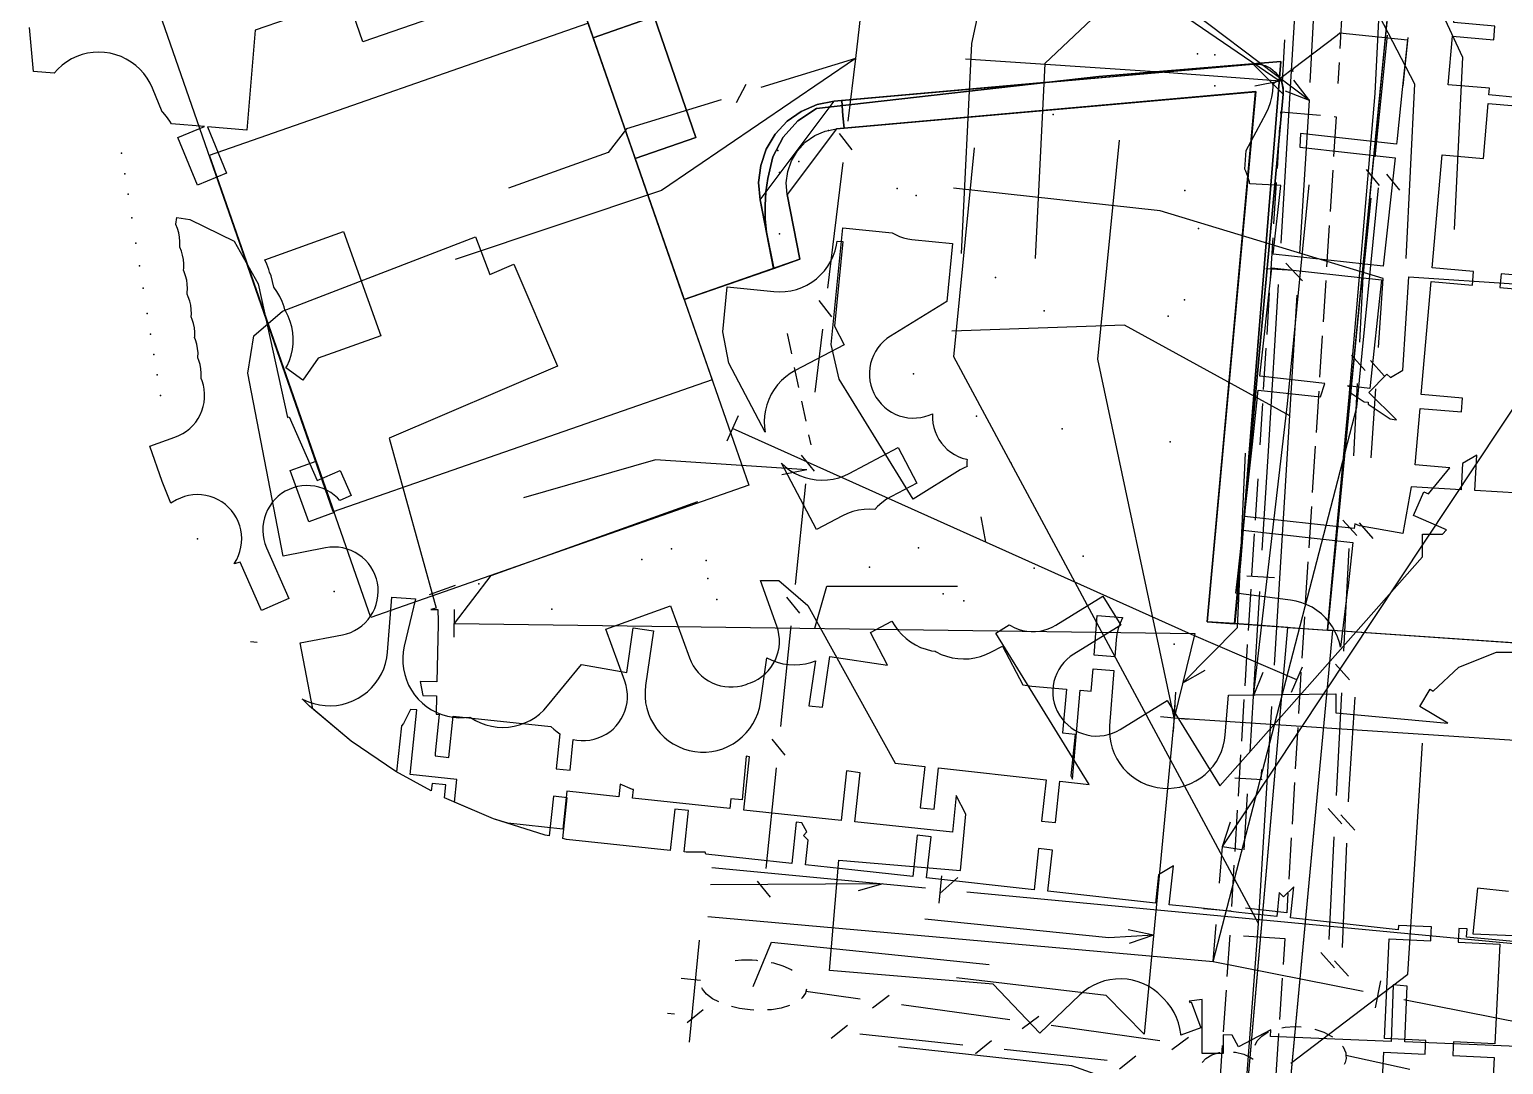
# Model space of a CAD drawing. Header units: metres. Extents: x 4550 to 4731, y 10605 to 11772.
# Drawn here: x 4611 to 4664.4, y 11374 to 11411.4 of the extents above; entities that cross this region are included whole.
import ezdxf

# ---------------------------------------------------------------- set-up
doc = ezdxf.new("R2010")
doc.units = ezdxf.units.M
for name, color, linetype in [('BOUNDARY', 7, 'Continuous'), ('BUILDING', 7, 'Continuous'), ('BUSH', 7, 'Continuous'), ('CURB', 7, 'Continuous'), ('ELECTR_CABLE', 7, 'Continuous'), ('ELECTR_CABLE_COMM', 7, 'Continuous'), ('GAS', 7, 'Continuous'), ('GRASS', 7, 'Continuous'), ('GROUND', 7, 'Continuous'), ('ROAD', 7, 'Continuous'), ('SEWER', 7, 'Continuous'), ('SIDEWALK_PATH', 7, 'Continuous'), ('TREE', 7, 'Continuous'), ('WATER_PIPELINE', 7, 'Continuous')]:
    doc.layers.add(name, color=color, linetype=linetype)

msp = doc.modelspace()

# ---------------------------------------------------------------- linework, layer by layer
at = {"layer": 'BOUNDARY'}
for points in [[(4654.777, 11369.264), (4656.575, 11389.778), (4654.644, 11389.915), (4653.646, 11389.984), (4655.407, 11409.146), (4640.248, 11407.8), (4638.462, 11405.424), (4638.919, 11403.087), (4634.735, 11401.632), (4632.962, 11406.728), (4635.159, 11407.493), (4633.648, 11411.857), (4631.444, 11411.09), (4631.033, 11412.27), (4632.023, 11412.615), (4631.695, 11413.559), (4635.037, 11414.722), (4642.378, 11414.147), (4644.462, 11413.86), (4656.009, 11414.668), (4657.659, 11429.175), (4648.58, 11428.877), (4648.675, 11437.242)], [(4668.587, 11388.95), (4658.183, 11389.665), (4656.263, 11369.233)]]:
    msp.add_lwpolyline(points, dxfattribs=at)
at = {"layer": 'BUILDING'}
for points in [[(4627.448, 11422.575), (4635.747, 11398.722), (4622.04, 11393.953), (4613.741, 11417.806)], [(4623.393, 11390.141), (4617.564, 11406.849), (4631.246, 11411.623), (4637.075, 11394.915)], [(4622.071, 11393.929), (4621.149, 11393.597), (4620.48, 11395.452), (4621.421, 11395.791)]]:
    msp.add_lwpolyline(points, close=True, dxfattribs=at)
at = {"layer": 'BUSH'}
msp.add_point((4638.185, 11404.007), dxfattribs=at)
at = {"layer": 'CURB'}
for points in [[(4660.384, 11414.022), (4660.045, 11410.562)], [(4660.045, 11410.562), (4658, 11389.683)], [(4640.16, 11408.796), (4655.318, 11410.142)], [(4656.403, 11409.055), (4655.318, 11410.142)], [(4640.438, 11408.821), (4640.473, 11408.267), (4640.515, 11407.82), (4655.402, 11409.134), (4653.646, 11389.974), (4654.643, 11389.904)], [(4654.644, 11389.915), (4656.403, 11409.055)], [(4637.481, 11405.232), (4640.16, 11408.796)], [(4637.965, 11402.755), (4637.481, 11405.232)], [(4638.459, 11400.398), (4638.614, 11399.668)], [(4638.717, 11399.179), (4638.871, 11398.449)], [(4638.975, 11397.96), (4639.129, 11397.23)], [(4639.233, 11396.741), (4639.31, 11396.376)]]:
    msp.add_lwpolyline(points, dxfattribs=at)
at = {"layer": 'ELECTR_CABLE'}
for points in [[(4622.791, 11412.613), (4619.209, 11411.366), (4618.91, 11407.757), (4617.488, 11407.875), (4618.178, 11406.197), (4617.128, 11405.765), (4616.42, 11407.487), (4617.384, 11407.884), (4616.19, 11407.983), (4616.132, 11408.08), (4616.01, 11408.246), (4615.872, 11408.399), (4615.85, 11408.419), (4615.499, 11409.271), (4615.412, 11409.457), (4615.306, 11409.634), (4615.184, 11409.8), (4615.046, 11409.953), (4614.893, 11410.092), (4614.728, 11410.215), (4614.552, 11410.322), (4614.366, 11410.41), (4614.172, 11410.48), (4613.972, 11410.531), (4613.768, 11410.561), (4613.562, 11410.572), (4613.356, 11410.562), (4613.153, 11410.533), (4612.952, 11410.483), (4612.758, 11410.414), (4612.572, 11410.327), (4612.395, 11410.221), (4612.229, 11410.099), (4612.076, 11409.961), (4611.941, 11409.813), (4611.192, 11409.875), (4611.049, 11411.465)], [(4667.379, 11394.487), (4663.333, 11394.726), (4663.409, 11396.005), (4662.89, 11395.702), (4662.834, 11394.756), (4661.033, 11394.863), (4660.735, 11393.177), (4659.166, 11393.454), (4658.993, 11393.523), (4658.974, 11393.349), (4654.998, 11393.786), (4655.285, 11396.398), (4655.501, 11398.357), (4657.752, 11398.11), (4657.909, 11398.596), (4655.555, 11398.855), (4655.986, 11402.774), (4659.962, 11402.337), (4659.531, 11398.417), (4658.732, 11398.505), (4658.849, 11398.468), (4658.793, 11398.293), (4659.334, 11397.936), (4659.477, 11397.92), (4659.469, 11397.847), (4660.268, 11397.321), (4660.416, 11397.295), (4660.503, 11397.287), (4659.495, 11398.266), (4660.146, 11398.936), (4660.278, 11398.808), (4660.728, 11399.071), (4660.948, 11402.447), (4664.939, 11402.187)], [(4665.158, 11374.617), (4660.802, 11374.792), (4660.883, 11376.805), (4660.384, 11376.856), (4660.302, 11374.812), (4655.946, 11374.987), (4655.956, 11375.235), (4654.788, 11374.614), (4654.56, 11375.042), (4654.224, 11375.056), (4654.224, 11374.379), (4653.474, 11374.379), (4653.474, 11376.333), (4653.002, 11376.274), (4653.027, 11376.225), (4653.073, 11376.242), (4653.419, 11375.304), (4652.7, 11375.038), (4652.697, 11375.082), (4652.665, 11375.285), (4652.614, 11375.485), (4652.543, 11375.678), (4652.453, 11375.864), (4652.346, 11376.04), (4652.222, 11376.204), (4652.082, 11376.356), (4652.066, 11376.37), (4652.017, 11376.426), (4651.868, 11376.568), (4651.705, 11376.695), (4651.531, 11376.805), (4651.346, 11376.897), (4651.154, 11376.971), (4650.955, 11377.025), (4650.752, 11377.06), (4650.546, 11377.075), (4650.34, 11377.069), (4650.136, 11377.044), (4649.935, 11376.998), (4649.739, 11376.933), (4649.551, 11376.849), (4649.372, 11376.747), (4649.204, 11376.628), (4649.048, 11376.493), (4647.602, 11375.111), (4645.91, 11376.882), (4639.994, 11377.377), (4640.328, 11381.363), (4644.728, 11380.995), (4644.925, 11383.031), (4644.574, 11383.698), (4644.433, 11382.374), (4640.908, 11382.749), (4641.096, 11384.52), (4640.601, 11384.592), (4640.411, 11382.802), (4636.885, 11383.177), (4637.09, 11385.105), (4636.979, 11385.121), (4636.828, 11383.54), (4636.425, 11383.579), (4636.388, 11383.23), (4632.863, 11383.605), (4632.896, 11383.915), (4632.867, 11383.918), (4632.414, 11384.112), (4632.365, 11383.657), (4630.488, 11383.857), (4630.343, 11382.487), (4628.354, 11382.698), (4627.834, 11382.86), (4626.424, 11383.459), (4626.511, 11384.28), (4624.817, 11384.46), (4625.066, 11386.795), (4624.829, 11386.813), (4624.577, 11386.303), (4624.502, 11386.225), (4624.325, 11384.556), (4624.304, 11384.568), (4622.682, 11385.672), (4621.176, 11386.93), (4620.911, 11387.199), (4620.954, 11387.174), (4621.142, 11387.09), (4621.338, 11387.025), (4621.539, 11386.979), (4621.743, 11386.953), (4621.949, 11386.947), (4622.155, 11386.961), (4622.358, 11386.996), (4622.557, 11387.05), (4622.749, 11387.123), (4622.934, 11387.215), (4623.108, 11387.325), (4623.271, 11387.451), (4623.421, 11387.592), (4623.556, 11387.748), (4623.676, 11387.916), (4623.778, 11388.095), (4623.862, 11388.283), (4623.928, 11388.478), (4623.974, 11388.679), (4624, 11388.884), (4624.155, 11390.877), (4625.014, 11390.81), (4624.608, 11389.096), (4624.571, 11388.893), (4624.553, 11388.688), (4624.556, 11388.482), (4624.579, 11388.277), (4624.622, 11388.076), (4624.684, 11387.879), (4624.765, 11387.69), (4624.865, 11387.509), (4624.982, 11387.34), (4625.114, 11387.182), (4625.262, 11387.038), (4625.423, 11386.909), (4625.596, 11386.797), (4625.779, 11386.702), (4625.97, 11386.626), (4626.168, 11386.569), (4626.371, 11386.531), (4626.576, 11386.514), (4626.782, 11386.516), (4626.974, 11386.538), (4627.003, 11386.517), (4627.18, 11386.411), (4627.366, 11386.324), (4627.56, 11386.255), (4627.76, 11386.205), (4627.964, 11386.175), (4628.17, 11386.166), (4628.376, 11386.176), (4628.58, 11386.207), (4628.78, 11386.258), (4628.973, 11386.328), (4629.16, 11386.416), (4629.336, 11386.523), (4629.501, 11386.646), (4629.654, 11386.785), (4629.792, 11386.938), (4631.018, 11388.44), (4632.658, 11388.153), (4632.893, 11389.76), (4633.626, 11389.653), (4633.337, 11387.674), (4633.318, 11387.469), (4633.318, 11387.262), (4633.339, 11387.057), (4633.379, 11386.855), (4633.44, 11386.658), (4633.519, 11386.468), (4633.617, 11386.287), (4633.731, 11386.115), (4633.863, 11385.956), (4634.009, 11385.811), (4634.168, 11385.681), (4634.34, 11385.567), (4634.522, 11385.47), (4634.712, 11385.391), (4634.91, 11385.332), (4635.112, 11385.292), (4635.317, 11385.273), (4635.523, 11385.273), (4635.728, 11385.294), (4635.93, 11385.334), (4636.127, 11385.395), (4636.317, 11385.474), (4636.499, 11385.572), (4636.67, 11385.687), (4636.829, 11385.818), (4636.974, 11385.964), (4637.105, 11386.123), (4637.219, 11386.295), (4637.316, 11386.477), (4637.394, 11386.667), (4637.453, 11386.865), (4637.493, 11387.067), (4637.728, 11388.675), (4637.906, 11388.589), (4638.099, 11388.518), (4638.299, 11388.467), (4638.503, 11388.435), (4638.708, 11388.424), (4638.914, 11388.433), (4639.118, 11388.462), (4639.319, 11388.51), (4639.479, 11388.567), (4639.242, 11386.949), (4639.74, 11386.896), (4640.006, 11388.722), (4642.091, 11388.417), (4641.47, 11389.597), (4642.249, 11390.007), (4642.35, 11389.836), (4642.471, 11389.67), (4642.609, 11389.516), (4642.761, 11389.377), (4642.925, 11389.253), (4643.101, 11389.146), (4643.287, 11389.057), (4643.481, 11388.986), (4643.68, 11388.935), (4643.815, 11388.914), (4643.847, 11388.894), (4644.033, 11388.805), (4644.227, 11388.734), (4644.426, 11388.683), (4644.63, 11388.651), (4644.836, 11388.64), (4645.042, 11388.648), (4645.246, 11388.677), (4645.446, 11388.726), (4645.64, 11388.794), (4645.827, 11388.881), (4646.249, 11389.103), (4646.987, 11387.702), (4647.312, 11387.655), (4648.558, 11387.547), (4648.422, 11385.973), (4648.879, 11385.924), (4648.718, 11384.413), (4648.78, 11384.297), (4649.057, 11387.504), (4649.46, 11387.469), (4649.522, 11388.275), (4650.275, 11388.216), (4650.12, 11386.222), (4650.114, 11386.016), (4650.128, 11385.81), (4650.162, 11385.607), (4650.217, 11385.408), (4650.29, 11385.216), (4650.382, 11385.031), (4650.492, 11384.857), (4650.618, 11384.694), (4650.759, 11384.544), (4650.915, 11384.409), (4651.083, 11384.29), (4651.262, 11384.187), (4651.45, 11384.103), (4651.645, 11384.038), (4651.846, 11383.992), (4652.051, 11383.966), (4652.257, 11383.96), (4652.462, 11383.974), (4652.665, 11384.009), (4652.864, 11384.063), (4653.057, 11384.136), (4653.241, 11384.228), (4653.416, 11384.338), (4653.579, 11384.464), (4653.728, 11384.605), (4653.864, 11384.761), (4653.983, 11384.929), (4654.085, 11385.108), (4654.17, 11385.296), (4654.235, 11385.491), (4654.281, 11385.692), (4654.307, 11385.897), (4654.418, 11387.327), (4658.3, 11387.381), (4658.31, 11386.691), (4662.359, 11386.313), (4661.348, 11386.919), (4661.722, 11387.544), (4661.832, 11387.478), (4662.751, 11388.338), (4664.118, 11388.878), (4666.85, 11388.878)], [(4619.043, 11389.268), (4619.283, 11389.25)], [(4664.547, 11380.236), (4663.433, 11380.354), (4663.262, 11378.696), (4665.318, 11378.614)]]:
    msp.add_lwpolyline(points, dxfattribs=at)
for points in [[(4656.753, 11409.867), (4656.766, 11409.987), (4658.351, 11411.184), (4658.451, 11411.268), (4660.893, 11411.017), (4660.708, 11409.225), (4660.524, 11407.448), (4660.523, 11407.435), (4660.503, 11407.251), (4657.033, 11407.632), (4657.005, 11407.132), (4660.448, 11406.754), (4660.017, 11402.834), (4656.041, 11403.271), (4656.313, 11405.748), (4655.189, 11405.81), (4655.177, 11405.882), (4655.123, 11406.081), (4655.049, 11406.273), (4655.012, 11406.348), (4655.064, 11407.013), (4655.786, 11408.367), (4655.874, 11408.553), (4655.943, 11408.747), (4655.993, 11408.947), (4656.023, 11409.151), (4656.033, 11409.357), (4656.03, 11409.43), (4656.726, 11409.956)], [(4622.405, 11404.084), (4623.762, 11400.321), (4621.498, 11399.505), (4620.943, 11398.721), (4620.327, 11399.157), (4620.372, 11399.238), (4620.455, 11399.427), (4620.518, 11399.623), (4620.562, 11399.824), (4620.586, 11400.029), (4620.59, 11400.235), (4620.574, 11400.441), (4620.538, 11400.643), (4620.482, 11400.842), (4620.407, 11401.034), (4620.313, 11401.217), (4620.29, 11401.253), (4620.263, 11401.362), (4620.194, 11401.556), (4620.106, 11401.742), (4620.001, 11401.919), (4619.886, 11402.075), (4619.885, 11402.083), (4619.846, 11402.285), (4619.788, 11402.483), (4619.73, 11402.625), (4619.709, 11402.71), (4619.64, 11402.904), (4619.567, 11403.06)], [(4636.347, 11399.33), (4636.127, 11400.459), (4636.289, 11402.085), (4637.977, 11401.917), (4638.183, 11401.907), (4638.389, 11401.916), (4638.593, 11401.946), (4638.793, 11401.996), (4638.987, 11402.066), (4639.173, 11402.154), (4639.35, 11402.259), (4639.516, 11402.382), (4639.669, 11402.52), (4639.807, 11402.673), (4639.93, 11402.838), (4640.036, 11403.015), (4640.125, 11403.201), (4640.194, 11403.395), (4640.244, 11403.595), (4640.267, 11403.743), (4640.471, 11403.722), (4640.167, 11400.662), (4640.518, 11399.994), (4638.748, 11399.063), (4638.571, 11398.958), (4638.405, 11398.836), (4638.251, 11398.699), (4638.112, 11398.547), (4637.988, 11398.382), (4637.881, 11398.206), (4637.792, 11398.021), (4637.721, 11397.827), (4637.669, 11397.627), (4637.638, 11397.424), (4637.626, 11397.218), (4637.635, 11397.012), (4637.66, 11396.835)], [(4638.252, 11395.711), (4638.384, 11395.59), (4638.548, 11395.466), (4638.725, 11395.359), (4638.91, 11395.269), (4639.104, 11395.199), (4639.303, 11395.147), (4639.507, 11395.116), (4639.713, 11395.104), (4639.919, 11395.113), (4640.123, 11395.142), (4640.323, 11395.191), (4640.518, 11395.259), (4640.704, 11395.346), (4642.474, 11396.277), (4643.148, 11394.998), (4642.226, 11394.513), (4642.049, 11394.408), (4641.882, 11394.286), (4641.729, 11394.149), (4641.63, 11394.041), (4641.448, 11394.051), (4641.242, 11394.043), (4641.038, 11394.014), (4640.837, 11393.965), (4640.643, 11393.897), (4640.456, 11393.81), (4639.514, 11393.314)], [(4658.919, 11392.852), (4658.735, 11391.173), (4658.731, 11391.144), (4658.472, 11389.063), (4658.433, 11389.237), (4658.369, 11389.432), (4658.286, 11389.621), (4658.184, 11389.8), (4658.066, 11389.969), (4657.931, 11390.125), (4657.782, 11390.267), (4657.62, 11390.394), (4657.446, 11390.505), (4657.262, 11390.598), (4657.07, 11390.672), (4656.871, 11390.727), (4656.668, 11390.763), (4654.684, 11391.01), (4654.76, 11391.625), (4654.943, 11393.289)], [(4649.561, 11388.773), (4649.673, 11390.209), (4650.591, 11390.138), (4650.583, 11390.123), (4650.499, 11389.935), (4650.433, 11389.74), (4650.388, 11389.539), (4650.362, 11389.334), (4650.313, 11388.714)]]:
    msp.add_lwpolyline(points, close=True, dxfattribs=at)
at = {"layer": 'ELECTR_CABLE_COMM'}
for points in [[(4641.151, 11412.233), (4640.931, 11410.347)], [(4660.16, 11411.182), (4659.978, 11409.383)], [(4660.745, 11409.355), (4660.927, 11411.107)], [(4640.931, 11410.347), (4633.91, 11405.566), (4626.443, 11403.075)], [(4640.931, 11410.347), (4637.507, 11409.293)], [(4640.931, 11410.347), (4640.655, 11408.075)], [(4636.966, 11409.404), (4636.615, 11408.741)], [(4659.978, 11409.383), (4659.716, 11406.785)], [(4636.073, 11408.852), (4632.649, 11407.798)], [(4632.649, 11407.798), (4631.979, 11406.949), (4628.381, 11405.652)], [(4640.333, 11407.626), (4640.795, 11407.036)], [(4652.461, 11386.51), (4649.693, 11399.475), (4650.48, 11407.393)], [(4640.474, 11406.586), (4639.922, 11402.043)], [(4659.404, 11406.329), (4659.878, 11405.748)], [(4660.618, 11405.581), (4660.146, 11406.163)], [(4660.02, 11402.39), (4651.949, 11404.831), (4644.477, 11405.656)], [(4659.566, 11405.292), (4659.279, 11402.449), (4659.158, 11400.087)], [(4659.853, 11399.896), (4660.02, 11402.39)], [(4639.6, 11401.594), (4640.062, 11401.004)], [(4639.741, 11400.554), (4639.464, 11398.283)], [(4658.868, 11399.616), (4659.37, 11399.06)], [(4660.05, 11398.866), (4659.556, 11399.43)], [(4659.081, 11398.589), (4658.946, 11395.981)], [(4659.586, 11395.905), (4659.753, 11398.399)], [(4636.681, 11397.422), (4636.272, 11396.509)], [(4656.891, 11387.879), (4653.079, 11389.525), (4636.477, 11396.965)], [(4638.963, 11396.006), (4639.436, 11395.425)], [(4652.768, 11387.769), (4654.753, 11389.775), (4655.039, 11396.073)], [(4639.175, 11395.48), (4633.7, 11395.836), (4628.922, 11394.458)], [(4639.175, 11395.48), (4638.261, 11395.289)], [(4639.123, 11394.97), (4638.747, 11391.327)], [(4626.42, 11389.92), (4627.747, 11391.653), (4635.223, 11394.334)], [(4645.649, 11392.855), (4645.472, 11393.772)], [(4658.561, 11393.655), (4659.064, 11393.098)], [(4659.657, 11392.989), (4659.163, 11393.553)], [(4658.774, 11392.627), (4658.583, 11388.916)], [(4625.514, 11390.963), (4626.455, 11391.301)], [(4639.459, 11389.747), (4639.898, 11391.271), (4644.614, 11391.271)], [(4638.434, 11390.872), (4638.907, 11390.291)], [(4626.413, 11389.42), (4626.427, 11390.42)], [(4626.42, 11389.92), (4653.206, 11389.564), (4652.461, 11386.51)], [(4638.593, 11389.835), (4638.218, 11386.193)], [(4652.768, 11387.769), (4653.579, 11388.233)], [(4657.089, 11388.338), (4656.693, 11387.42)], [(4658.294, 11388.445), (4658.796, 11387.889)], [(4652.428, 11386.011), (4652.494, 11387.009)], [(4652.461, 11386.51), (4652.518, 11387.442)], [(4658.506, 11387.418), (4658.315, 11383.706)], [(4658.766, 11383.479), (4658.785, 11383.929), (4659.007, 11387.253)], [(4652.461, 11386.51), (4651.37, 11375.08)], [(4651.963, 11386.558), (4652.959, 11386.462)], [(4652.461, 11386.51), (4669.199, 11385.419)], [(4637.904, 11385.738), (4638.377, 11385.156)], [(4656.678, 11374.021), (4660.915, 11377.241), (4661.44, 11385.593)], [(4638.064, 11384.701), (4637.688, 11381.059)], [(4658.026, 11383.236), (4658.528, 11382.679)], [(4658.988, 11382.454), (4658.481, 11383.006)], [(4658.238, 11382.208), (4658.047, 11378.497)], [(4658.543, 11378.203), (4658.703, 11381.981)], [(4637.375, 11380.604), (4637.848, 11380.022)], [(4651.711, 11378.651), (4650.095, 11378.561), (4643.435, 11379.236)], [(4637.222, 11376.798), (4637.894, 11378.404), (4645.76, 11377.588)], [(4651.711, 11378.651), (4650.798, 11378.851)], [(4651.711, 11378.651), (4650.826, 11378.352)], [(4657.758, 11378.026), (4658.26, 11377.47)], [(4636.574, 11377.736), (4636.804, 11377.76), (4637.192, 11377.76), (4637.346, 11377.746), (4637.383, 11377.742)], [(4637.877, 11377.666), (4637.959, 11377.65), (4638.305, 11377.544), (4638.607, 11377.409), (4638.637, 11377.39)], [(4658.764, 11377.177), (4658.257, 11377.729)], [(4635.326, 11377.018), (4634.618, 11377.09)], [(4651.37, 11375.08), (4649.994, 11376.472), (4644.581, 11377.111)], [(4635.98, 11376.24), (4635.76, 11376.355), (4635.542, 11376.521), (4635.393, 11376.7), (4635.373, 11376.753)], [(4639.162, 11376.707), (4639.139, 11376.617), (4639.123, 11376.555), (4639.004, 11376.386), (4638.971, 11376.36)], [(4641.104, 11376.344), (4639.139, 11376.617)], [(4642.145, 11376.467), (4641.547, 11376.015)], [(4634.129, 11375.835), (4634.387, 11375.807)], [(4634.841, 11375.492), (4635.424, 11375.963)], [(4637.25, 11375.946), (4637.121, 11375.951), (4636.735, 11376.003), (4636.45, 11376.071)], [(4638.542, 11376.107), (4638.245, 11376.018), (4637.892, 11375.958), (4637.749, 11375.949)], [(4646.518, 11375.591), (4642.589, 11376.137)], [(4640.055, 11374.934), (4640.638, 11375.405)], [(4647.56, 11375.714), (4646.962, 11375.262)], [(4651.933, 11374.838), (4648.004, 11375.384)], [(4656.35, 11375.305), (4656.472, 11375.33), (4656.826, 11375.352), (4657.049, 11375.336)], [(4657.541, 11375.256), (4657.545, 11375.256), (4657.875, 11375.143), (4658.164, 11374.994), (4658.183, 11374.979)], [(4641.092, 11375.09), (4644.814, 11374.692)], [(4645.268, 11374.377), (4645.852, 11374.848)], [(4652.975, 11374.96), (4652.377, 11374.509)], [(4655.393, 11374.674), (4655.464, 11374.83), (4655.628, 11375.007), (4655.858, 11375.154), (4655.874, 11375.16)], [(4655.444, 11371.545), (4648.753, 11373.936), (4642.487, 11374.619)], [(4646.306, 11374.533), (4650.028, 11374.135)], [(4650.482, 11373.819), (4651.065, 11374.29)], [(4653.473, 11374.045), (4653.607, 11374.197), (4653.82, 11374.329), (4654.083, 11374.414), (4654.109, 11374.417)], [(4654.607, 11374.429), (4654.681, 11374.424), (4654.976, 11374.348), (4655.243, 11374.224), (4655.309, 11374.175)], [(4658.547, 11374.64), (4658.568, 11374.615), (4658.663, 11374.404), (4658.67, 11374.318)], [(4658.67, 11374.318), (4658.68, 11374.191), (4658.645, 11374.05), (4658.619, 11374.007), (4658.604, 11373.983)], [(4658.67, 11374.318), (4660.977, 11373.805)]]:
    msp.add_lwpolyline(points, dxfattribs=at)
at = {"layer": 'GAS'}
for points in [[(4664.842, 11408.938), (4663.846, 11409.025), (4663.867, 11409.265), (4662.372, 11409.395), (4662.525, 11411.148), (4664.02, 11411.018), (4664.063, 11411.516), (4662.569, 11411.646), (4662.875, 11415.152), (4664.369, 11415.022), (4664.403, 11415.403)], [(4659.862, 11370.823), (4660.038, 11374.423), (4661.536, 11374.35), (4661.552, 11374.674), (4661.561, 11374.849), (4660.063, 11374.923), (4660.239, 11378.523), (4661.737, 11378.449), (4661.754, 11378.791), (4661.761, 11378.949), (4660.572, 11379.007), (4660.555, 11378.851), (4656.664, 11379.275), (4656.787, 11380.401), (4656.414, 11380.037), (4656.261, 11380.193), (4656.167, 11379.33), (4654.799, 11379.479), (4654.327, 11379.53), (4653.017, 11379.674), (4652.274, 11379.756), (4652.429, 11381.165), (4651.89, 11380.832), (4651.777, 11379.811), (4647.886, 11380.239), (4648.051, 11381.73), (4647.554, 11381.785), (4647.389, 11380.294), (4643.499, 11380.722), (4643.663, 11382.213), (4643.166, 11382.268), (4643.002, 11380.777), (4640.909, 11381.007), (4639.118, 11381.197), (4639.212, 11382.086), (4639.044, 11382.257), (4639.175, 11382.386), (4638.989, 11382.719), (4638.779, 11382.742), (4638.621, 11381.25), (4635.52, 11381.579), (4635.486, 11381.649), (4634.806, 11381.655), (4634.728, 11381.663), (4634.887, 11383.155), (4634.389, 11383.208), (4634.231, 11381.716), (4630.476, 11382.115), (4630.34, 11382.143), (4630.497, 11383.621), (4630, 11383.674), (4629.848, 11382.245), (4629.707, 11382.274), (4627.834, 11382.86), (4626.057, 11383.615), (4626.107, 11384.087), (4625.61, 11384.14), (4625.581, 11383.87), (4624.304, 11384.568), (4622.682, 11385.672), (4621.297, 11386.829), (4620.836, 11389.215), (4622.368, 11389.511), (4622.52, 11389.548), (4622.668, 11389.6), (4622.811, 11389.666), (4622.946, 11389.746), (4623.072, 11389.839), (4623.189, 11389.944), (4623.295, 11390.06), (4623.39, 11390.185), (4623.471, 11390.319), (4623.539, 11390.461), (4623.593, 11390.609), (4623.632, 11390.761), (4623.656, 11390.916), (4623.664, 11391.073), (4623.657, 11391.229), (4623.635, 11391.385), (4623.598, 11391.537), (4623.546, 11391.686), (4623.479, 11391.828), (4623.399, 11391.963), (4623.307, 11392.09), (4623.202, 11392.207), (4623.086, 11392.313), (4622.961, 11392.407), (4622.826, 11392.488), (4622.685, 11392.556), (4622.537, 11392.61), (4622.385, 11392.649), (4622.23, 11392.673), (4622.073, 11392.682), (4621.916, 11392.675), (4621.761, 11392.653), (4620.23, 11392.357), (4618.953, 11398.968), (4619.168, 11400.318), (4620.201, 11401.215), (4627.18, 11403.891), (4627.702, 11402.531), (4628.576, 11402.904), (4630.148, 11399.226), (4624.058, 11396.624), (4625.76, 11390.474), (4625.567, 11390.421), (4625.817, 11390.429), (4625.831, 11390.006), (4625.832, 11389.896), (4625.784, 11387.809), (4625.179, 11387.822), (4625.276, 11387.32), (4625.773, 11387.309), (4625.758, 11386.638), (4625.874, 11386.626), (4625.726, 11385.231), (4625.724, 11385.133), (4626.213, 11385.081), (4626.371, 11386.573), (4629.91, 11386.197), (4630.012, 11386.097), (4630.133, 11385.998), (4630.239, 11385.927), (4630.105, 11384.668), (4630.603, 11384.615), (4630.721, 11385.729), (4630.853, 11385.703), (4631.009, 11385.688), (4631.166, 11385.689), (4631.322, 11385.705), (4631.476, 11385.736), (4631.626, 11385.782), (4631.771, 11385.843), (4631.909, 11385.917), (4632.04, 11386.005), (4632.161, 11386.105), (4632.271, 11386.217), (4632.37, 11386.339), (4632.457, 11386.469), (4632.53, 11386.608), (4632.59, 11386.754), (4632.635, 11386.904), (4632.665, 11387.058), (4632.68, 11387.214), (4632.679, 11387.371), (4632.663, 11387.528), (4632.632, 11387.682), (4632.586, 11387.832), (4631.904, 11389.712), (4634.24, 11390.558), (4634.921, 11388.678), (4634.982, 11388.533), (4635.056, 11388.395), (4635.144, 11388.265), (4635.244, 11388.144), (4635.356, 11388.033), (4635.478, 11387.934), (4635.608, 11387.847), (4635.747, 11387.774), (4635.892, 11387.714), (4636.043, 11387.669), (4636.197, 11387.639), (4636.353, 11387.625), (4636.51, 11387.625), (4636.667, 11387.641), (4636.82, 11387.672), (4636.971, 11387.719), (4637.047, 11387.751), (4637.126, 11387.775), (4637.271, 11387.836), (4637.409, 11387.91), (4637.539, 11387.998), (4637.66, 11388.098), (4637.77, 11388.209), (4637.87, 11388.331), (4637.956, 11388.462), (4638.03, 11388.601), (4638.089, 11388.746), (4638.134, 11388.897), (4638.164, 11389.051), (4638.179, 11389.207), (4638.178, 11389.364), (4638.162, 11389.52), (4638.131, 11389.674), (4638.085, 11389.824), (4637.488, 11391.473), (4638.157, 11391.47), (4639.204, 11390.568), (4642.37, 11384.87), (4643.439, 11384.753), (4643.275, 11383.262), (4643.772, 11383.207), (4643.936, 11384.698), (4647.827, 11384.27), (4647.663, 11382.779), (4648.16, 11382.724), (4648.324, 11384.215), (4649.383, 11384.099), (4646.006, 11389.573), (4646.489, 11389.871), (4646.532, 11389.843), (4646.672, 11389.77), (4646.818, 11389.712), (4646.968, 11389.668), (4647.123, 11389.64), (4647.279, 11389.626), (4647.436, 11389.628), (4647.592, 11389.646), (4647.746, 11389.678), (4647.896, 11389.726), (4648.04, 11389.788), (4648.177, 11389.864), (4649.88, 11390.913), (4650.528, 11389.863), (4648.826, 11388.813), (4648.696, 11388.724), (4648.576, 11388.623), (4648.466, 11388.51), (4648.368, 11388.388), (4648.283, 11388.256), (4648.211, 11388.117), (4648.152, 11387.971), (4648.109, 11387.82), (4648.08, 11387.666), (4648.067, 11387.509), (4648.069, 11387.352), (4648.086, 11387.196), (4648.118, 11387.042), (4648.166, 11386.893), (4648.228, 11386.748), (4648.304, 11386.611), (4648.393, 11386.482), (4648.494, 11386.361), (4648.606, 11386.252), (4648.729, 11386.154), (4648.86, 11386.068), (4649, 11385.996), (4649.146, 11385.938), (4649.296, 11385.894), (4649.451, 11385.865), (4649.607, 11385.852), (4649.764, 11385.854), (4649.92, 11385.871), (4650.074, 11385.904), (4650.224, 11385.951), (4650.368, 11386.013), (4650.505, 11386.089), (4652.208, 11387.139), (4654.113, 11384.05), (4661.44, 11392.329), (4661.444, 11393.153), (4662.167, 11393.15), (4662.305, 11393.306), (4661.118, 11393.824), (4661.492, 11394.68), (4661.661, 11394.607), (4662.426, 11395.547), (4661.173, 11395.657), (4661.351, 11397.697), (4662.846, 11397.567), (4662.875, 11397.908), (4662.889, 11398.065), (4661.395, 11398.196), (4661.751, 11402.277), (4663.245, 11402.147), (4663.289, 11402.645), (4661.794, 11402.775), (4662.151, 11406.856), (4663.645, 11406.726), (4663.819, 11408.718), (4664.815, 11408.631)], [(4665.779, 11402.427), (4664.285, 11402.558), (4664.274, 11402.436), (4664.242, 11402.06), (4665.736, 11401.929)], [(4664.867, 11378.408), (4663.027, 11378.581), (4663.055, 11378.886), (4662.76, 11378.9), (4662.757, 11378.838), (4662.736, 11378.401), (4664.234, 11378.327), (4664.058, 11374.727), (4662.56, 11374.8), (4662.551, 11374.62), (4662.535, 11374.301), (4664.033, 11374.228), (4663.857, 11370.627)]]:
    msp.add_lwpolyline(points, dxfattribs=at)
msp.add_lwpolyline([(4640.342, 11398.757), (4640.054, 11400.005), (4640.474, 11404.225), (4642.262, 11404.047), (4642.375, 11403.979), (4642.517, 11403.912), (4642.664, 11403.859), (4642.817, 11403.821), (4642.972, 11403.797), (4644.437, 11403.652), (4644.23, 11401.562), (4642.193, 11400.306), (4642.064, 11400.217), (4641.944, 11400.116), (4641.834, 11400.004), (4641.736, 11399.881), (4641.65, 11399.75), (4641.578, 11399.61), (4641.52, 11399.464), (4641.476, 11399.314), (4641.448, 11399.159), (4641.434, 11399.003), (4641.436, 11398.846), (4641.454, 11398.69), (4641.486, 11398.536), (4641.534, 11398.386), (4641.596, 11398.242), (4641.671, 11398.105), (4641.76, 11397.975), (4641.861, 11397.855), (4641.974, 11397.745), (4642.096, 11397.647), (4642.228, 11397.562), (4642.368, 11397.49), (4642.513, 11397.431), (4642.664, 11397.388), (4642.819, 11397.359), (4642.975, 11397.346), (4643.132, 11397.348), (4643.288, 11397.365), (4643.442, 11397.398), (4643.591, 11397.445), (4643.713, 11397.497), (4643.711, 11397.472), (4643.713, 11397.315), (4643.731, 11397.159), (4643.763, 11397.005), (4643.811, 11396.855), (4643.873, 11396.711), (4643.948, 11396.574), (4644.037, 11396.444), (4644.138, 11396.324), (4644.251, 11396.214), (4644.373, 11396.116), (4644.505, 11396.031), (4644.645, 11395.959), (4644.79, 11395.9), (4644.941, 11395.857), (4644.967, 11395.852), (4644.96, 11395.778), (4644.962, 11395.621), (4644.966, 11395.591), (4644.857, 11395.545), (4644.72, 11395.469), (4643.017, 11394.419)], close=True, dxfattribs=at)
at = {"layer": 'GRASS'}
for points in [[(4655.407, 11409.146), (4653.646, 11389.984), (4654.648, 11389.915), (4654.873, 11392.25), (4655.163, 11395.93), (4656.311, 11410.232), (4649.729, 11409.69), (4639.515, 11408.539), (4638.843, 11408.089), (4638.312, 11407.495), (4637.944, 11406.788), (4637.761, 11406), (4637.689, 11405.518), (4637.656, 11405.032), (4637.663, 11404.546), (4637.71, 11404.06), (4637.971, 11402.757), (4638.919, 11403.087), (4638.462, 11405.424), (4638.425, 11405.843), (4638.476, 11406.256), (4638.61, 11406.649), (4638.826, 11407.01), (4639.113, 11407.317), (4639.453, 11407.556), (4639.836, 11407.719), (4640.248, 11407.8)], [(4655.318, 11410.142), (4655.538, 11410.138), (4655.749, 11410.086), (4655.944, 11409.99), (4656.115, 11409.852), (4656.252, 11409.681), (4656.348, 11409.485), (4656.399, 11409.274), (4656.403, 11409.055), (4654.644, 11389.915), (4653.646, 11389.974), (4655.402, 11409.134), (4640.515, 11407.82), (4640.438, 11408.821)], [(4639.515, 11408.539), (4647.887, 11409.482), (4640.16, 11408.796), (4639.541, 11408.675), (4638.967, 11408.43), (4638.457, 11408.072), (4638.027, 11407.611), (4637.703, 11407.07), (4637.501, 11406.479), (4637.425, 11405.86), (4637.481, 11405.232), (4637.71, 11404.06), (4637.663, 11404.546), (4637.656, 11405.032), (4637.689, 11405.518), (4637.761, 11406), (4637.944, 11406.788), (4638.312, 11407.495), (4638.843, 11408.089)], [(4656.403, 11409.055), (4656.405, 11409.213), (4656.382, 11409.368), (4656.335, 11409.519), (4656.265, 11409.66), (4655.163, 11395.93), (4654.958, 11393.335)], [(4640.438, 11408.821), (4640.16, 11408.796), (4639.541, 11408.675), (4638.967, 11408.43), (4638.457, 11408.072), (4638.027, 11407.611), (4637.703, 11407.07), (4637.501, 11406.479), (4637.425, 11405.86), (4637.481, 11405.232), (4637.965, 11402.755), (4638.919, 11403.087), (4638.462, 11405.424), (4638.425, 11405.843), (4638.476, 11406.256), (4638.61, 11406.649), (4638.826, 11407.01), (4639.113, 11407.317), (4639.453, 11407.556), (4639.836, 11407.719), (4640.248, 11407.8), (4640.515, 11407.824), (4640.473, 11408.267)]]:
    msp.add_lwpolyline(points, close=True, dxfattribs=at)
at = {"layer": 'GROUND'}
for points in [[(4653.646, 11389.984), (4655.407, 11409.146), (4640.248, 11407.8), (4638.462, 11405.424), (4638.919, 11403.087), (4637.971, 11402.757), (4637.71, 11404.06), (4637.663, 11404.546), (4637.656, 11405.032), (4637.689, 11405.518), (4637.761, 11406), (4637.944, 11406.788), (4638.312, 11407.495), (4638.843, 11408.089), (4639.515, 11408.539), (4647.887, 11409.482), (4655.318, 11410.142), (4655.538, 11410.138), (4655.749, 11410.086), (4655.944, 11409.99), (4656.115, 11409.852), (4656.252, 11409.681), (4656.264, 11409.656), (4655.163, 11395.93), (4654.958, 11393.335), (4654.644, 11389.915)], [(4656.575, 11389.778), (4658.003, 11389.677), (4658.003, 11389.677), (4658.183, 11389.665), (4656.263, 11369.238), (4654.778, 11369.28)]]:
    msp.add_lwpolyline(points, close=True, dxfattribs=at)
at = {"layer": 'ROAD'}
msp.add_lwpolyline([(4664.793, 11389.211), (4658.004, 11389.677), (4658.003, 11389.678), (4658.177, 11391.543), (4658.8, 11398.229), (4659.731, 11409.08), (4659.994, 11414.42)], dxfattribs=at)
at = {"layer": 'SEWER'}
for points in [[(4657.382, 11409.479), (4658.324, 11427.132)], [(4657.347, 11408.819), (4651.894, 11412.963), (4652.642, 11420.538)], [(4657.993, 11420.934), (4662.893, 11410.391), (4662.586, 11404.156)], [(4646.312, 11416.362), (4645.13, 11410.883), (4644.756, 11403.288)], [(4650.96, 11413.177), (4647.782, 11410.159), (4647.435, 11403.114)], [(4651.923, 11412.517), (4656.296, 11409.519)], [(4658.53, 11412.201), (4658.45, 11410.703)], [(4656.382, 11409.516), (4656.46, 11411.014)], [(4656.296, 11409.519), (4651.952, 11409.843), (4644.914, 11410.315)], [(4658.423, 11410.204), (4658.383, 11409.442)], [(4656.296, 11409.519), (4655.38, 11409.337)], [(4657.347, 11408.819), (4656.782, 11409.563)], [(4657.347, 11408.819), (4656.479, 11409.165)], [(4657.005, 11403.289), (4657.347, 11408.819)], [(4656.315, 11408.357), (4656.319, 11408.418), (4657.752, 11408.289)], [(4656.19, 11406.361), (4656.284, 11407.858)], [(4658.25, 11408.244), (4658.314, 11408.239), (4658.224, 11406.806)], [(4655.506, 11379.078), (4644.484, 11399.558), (4645.235, 11407.118)], [(4658.192, 11406.307), (4658.097, 11404.81)], [(4656.066, 11404.365), (4656.159, 11405.862)], [(4658.066, 11404.311), (4657.971, 11402.814)], [(4655.941, 11402.369), (4656.035, 11403.866)], [(4657.098, 11402.31), (4656.499, 11402.949)], [(4655.816, 11400.372), (4655.91, 11401.87)], [(4657.939, 11402.315), (4657.845, 11400.818)], [(4656.57, 11396.262), (4656.912, 11401.792)], [(4656.642, 11397.432), (4650.658, 11400.704), (4644.419, 11400.482)], [(4657.813, 11400.319), (4657.718, 11398.822)], [(4655.692, 11398.376), (4655.785, 11399.873)], [(4657.687, 11398.323), (4657.592, 11396.826)], [(4655.567, 11396.38), (4655.661, 11397.877)], [(4656.084, 11388.418), (4656.57, 11396.262)], [(4657.549, 11396.146), (4657.454, 11394.649)], [(4657.56, 11396.327), (4657.549, 11396.146)], [(4655.397, 11393.655), (4655.49, 11395.152)], [(4657.423, 11394.15), (4657.328, 11392.653)], [(4655.272, 11391.658), (4655.366, 11393.156)], [(4657.296, 11392.154), (4657.202, 11390.657)], [(4655.147, 11389.662), (4655.241, 11391.159)], [(4657.17, 11390.158), (4657.075, 11388.661)], [(4655.024, 11387.666), (4655.048, 11388.065), (4655.116, 11389.163)], [(4657.044, 11388.162), (4657.027, 11387.898), (4656.955, 11386.665)], [(4654.903, 11385.67), (4654.993, 11387.167)], [(4655.506, 11379.078), (4655.992, 11386.921)], [(4656.926, 11386.166), (4656.838, 11384.668)], [(4654.782, 11383.674), (4654.873, 11385.171)], [(4656.809, 11384.169), (4656.721, 11382.672)], [(4654.661, 11381.677), (4654.752, 11383.174)], [(4656.692, 11382.172), (4656.604, 11380.675)], [(4635.737, 11381.099), (4643.465, 11380.366)], [(4654.545, 11379.685), (4654.541, 11379.685), (4654.631, 11381.178)], [(4644.037, 11380.798), (4643.943, 11379.812)], [(4643.976, 11380.163), (4644.635, 11380.741)], [(4641.924, 11380.512), (4635.683, 11380.475)], [(4641.924, 11380.512), (4641.026, 11380.257)], [(4644.958, 11380.224), (4664.998, 11378.323)], [(4656.575, 11380.176), (4656.533, 11379.464)], [(4656.533, 11379.464), (4655.042, 11379.629)], [(4654.304, 11363.152), (4655.506, 11379.078)], [(4635.276, 11378.473), (4634.909, 11374.78)], [(4654.472, 11378.652), (4654.47, 11378.652), (4654.368, 11377.158)], [(4656.468, 11378.523), (4654.971, 11378.62)], [(4656.407, 11377.596), (4656.468, 11378.523)], [(4656.274, 11375.601), (4656.373, 11377.097)], [(4654.334, 11376.66), (4654.232, 11375.163)], [(4656.142, 11373.605), (4656.241, 11375.102)], [(4654.198, 11374.664), (4654.097, 11373.168)]]:
    msp.add_lwpolyline(points, dxfattribs=at)
msp.add_lwpolyline([(4615.846, 11395.058), (4615.402, 11396.335), (4616.311, 11396.651), (4616.457, 11396.71), (4616.596, 11396.783), (4616.727, 11396.869), (4616.849, 11396.968), (4616.961, 11397.078), (4617.062, 11397.198), (4617.15, 11397.328), (4617.226, 11397.466), (4617.287, 11397.61), (4617.334, 11397.76), (4617.366, 11397.914), (4617.383, 11398.07), (4617.384, 11398.227), (4617.37, 11398.384), (4617.341, 11398.538), (4617.296, 11398.688), (4617.26, 11398.778), (4617.264, 11398.81), (4617.265, 11398.967), (4617.251, 11399.124), (4617.222, 11399.278), (4617.177, 11399.428), (4617.141, 11399.518), (4617.145, 11399.551), (4617.146, 11399.708), (4617.132, 11399.865), (4617.103, 11400.019), (4617.058, 11400.169), (4617.023, 11400.257), (4617.027, 11400.291), (4617.028, 11400.448), (4617.014, 11400.605), (4616.985, 11400.759), (4616.94, 11400.909), (4616.904, 11401), (4616.91, 11401.11), (4616.904, 11401.267), (4616.882, 11401.423), (4616.845, 11401.575), (4616.794, 11401.724), (4616.748, 11401.823), (4616.755, 11401.867), (4616.764, 11402.023), (4616.758, 11402.18), (4616.736, 11402.336), (4616.699, 11402.488), (4616.648, 11402.637), (4616.623, 11402.69), (4616.631, 11402.763), (4616.632, 11402.92), (4616.617, 11403.076), (4616.588, 11403.23), (4616.543, 11403.381), (4616.486, 11403.522), (4616.492, 11403.576), (4616.493, 11403.733), (4616.478, 11403.889), (4616.449, 11404.043), (4616.404, 11404.194), (4616.345, 11404.339), (4616.34, 11404.349), (4616.378, 11404.591), (4616.854, 11404.517), (4618.449, 11403.738), (4619.324, 11402.193), (4620.38, 11397.362), (4620.447, 11397.392), (4621.46, 11395.089), (4622.292, 11395.455), (4622.69, 11394.548), (4622.281, 11394.368), (4622.195, 11394.459), (4622.076, 11394.562), (4621.948, 11394.653), (4621.812, 11394.731), (4621.668, 11394.795), (4621.519, 11394.844), (4621.366, 11394.879), (4621.21, 11394.899), (4621.053, 11394.903), (4620.897, 11394.892), (4620.742, 11394.866), (4620.591, 11394.825), (4620.444, 11394.769), (4620.303, 11394.698), (4620.171, 11394.615), (4620.046, 11394.519), (4619.932, 11394.411), (4619.829, 11394.292), (4619.739, 11394.164), (4619.661, 11394.028), (4619.597, 11393.884), (4619.547, 11393.735), (4619.512, 11393.582), (4619.492, 11393.427), (4619.488, 11393.27), (4619.499, 11393.113), (4619.525, 11392.958), (4619.567, 11392.807), (4619.623, 11392.66), (4620.428, 11390.829), (4619.439, 11390.395), (4618.673, 11392.137), (4618.449, 11392.077), (4618.465, 11392.099), (4618.545, 11392.234), (4618.611, 11392.377), (4618.663, 11392.525), (4618.7, 11392.678), (4618.722, 11392.833), (4618.729, 11392.99), (4618.72, 11393.147), (4618.696, 11393.302), (4618.657, 11393.454), (4618.603, 11393.601), (4618.535, 11393.743), (4618.454, 11393.877), (4618.359, 11394.003), (4618.253, 11394.118), (4618.136, 11394.223), (4618.009, 11394.316), (4617.874, 11394.395), (4617.732, 11394.462), (4617.584, 11394.514), (4617.431, 11394.551), (4617.276, 11394.573), (4617.119, 11394.579), (4616.962, 11394.571), (4616.807, 11394.547), (4616.655, 11394.508), (4616.507, 11394.454), (4616.366, 11394.386), (4616.163, 11394.275)], close=True, dxfattribs=at)
at = {"layer": 'SIDEWALK_PATH'}
for points in [[(4631.033, 11412.27), (4631.444, 11411.09), (4633.648, 11411.857), (4635.159, 11407.493), (4632.962, 11406.728), (4634.735, 11401.632), (4637.965, 11402.755), (4637.481, 11405.232), (4637.425, 11405.86), (4637.501, 11406.479), (4637.703, 11407.07), (4638.027, 11407.611), (4638.457, 11408.072), (4638.967, 11408.43), (4639.541, 11408.675), (4640.16, 11408.796), (4655.318, 11410.142), (4655.538, 11410.138), (4655.749, 11410.086), (4655.944, 11409.99), (4656.115, 11409.852), (4656.252, 11409.681), (4656.348, 11409.485), (4656.399, 11409.274), (4656.403, 11409.055), (4654.644, 11389.915), (4658, 11389.683), (4661.645, 11426.891)], [(4631.033, 11412.27), (4631.444, 11411.09), (4633.648, 11411.857), (4635.159, 11407.493), (4632.962, 11406.728), (4634.735, 11401.632), (4637.971, 11402.757), (4637.71, 11404.06), (4637.663, 11404.546), (4637.656, 11405.032), (4637.689, 11405.518), (4637.761, 11406), (4637.944, 11406.788), (4638.312, 11407.495), (4638.843, 11408.089), (4639.515, 11408.539), (4649.729, 11409.69), (4656.311, 11410.232), (4655.163, 11395.93), (4654.873, 11392.25), (4654.648, 11389.915), (4658.003, 11389.677), (4658.177, 11391.543), (4658.801, 11398.229), (4659.731, 11409.08), (4659.994, 11414.42)]]:
    msp.add_lwpolyline(points, dxfattribs=at)
at = {"layer": 'TREE'}
for p in [(4653.305, 11410.508), (4653.926, 11410.473), (4653.933, 11409.356), (4648.079, 11408.313), (4639.959, 11407.741), (4614.383, 11406.918), (4638.118, 11407.022), (4638.936, 11407.13), (4614.501, 11406.177), (4638.18, 11406.218), (4638.88, 11406.622), (4642.436, 11405.638), (4614.62, 11405.436), (4643.13, 11405.389), (4652.846, 11405.568), (4614.757, 11404.581), (4653.333, 11404.192), (4614.894, 11403.666), (4615.034, 11402.853), (4645.993, 11402.428), (4615.164, 11402.038), (4652.831, 11401.624), (4615.31, 11401.125), (4647.749, 11401.227), (4652.242, 11401.025), (4615.429, 11400.384), (4615.548, 11399.643), (4615.666, 11398.903), (4643.033, 11398.945), (4615.785, 11398.162), (4645.311, 11397.414), (4648.407, 11396.953), (4652.314, 11396.485), (4646.56, 11395.72), (4617.13, 11392.98), (4634.276, 11392.618), (4643.204, 11392.655), (4649.168, 11392.355), (4633.202, 11392.232), (4635.523, 11392.198), (4641.435, 11391.952), (4647.389, 11391.916), (4627.301, 11391.352), (4635.583, 11391.548), (4622.065, 11391.082), (4635.915, 11390.789), (4644.104, 11390.992), (4644.85, 11390.74), (4629.94, 11390.439), (4652.456, 11389.171)]:
    msp.add_point(p, dxfattribs=at)
at = {"layer": 'WATER_PIPELINE'}
for points in [[(4656.679, 11409.505), (4657.716, 11426.517)], [(4657.144, 11417.137), (4661.146, 11409.426), (4660.835, 11403.116)], [(4628.779, 11412.914), (4623.112, 11410.942), (4622.536, 11412.596)], [(4656.323, 11403.673), (4656.679, 11409.505)], [(4654.206, 11381.86), (4667.034, 11401.177), (4667.796, 11409.133)], [(4653.867, 11377.705), (4659.065, 11397.739), (4659.852, 11405.664)], [(4655.325, 11387.295), (4656.555, 11397.862), (4657.342, 11405.774)], [(4655.768, 11402.747), (4656.764, 11402.686)], [(4655.876, 11396.344), (4656.232, 11402.176)], [(4655.646, 11392.568), (4655.876, 11396.344)], [(4655.091, 11391.642), (4656.087, 11391.581)], [(4655.325, 11387.295), (4655.555, 11391.071)], [(4655.325, 11387.295), (4655.677, 11388.16)], [(4655.201, 11385.265), (4655.325, 11387.295)], [(4654.646, 11384.338), (4655.642, 11384.278)], [(4655.609, 11384.28), (4655.631, 11384.641)], [(4654.986, 11381.737), (4655.11, 11383.767)], [(4654.206, 11381.86), (4654.496, 11382.748)], [(4654.097, 11380.53), (4654.206, 11381.86)], [(4654.206, 11381.86), (4654.897, 11381.751)], [(4653.524, 11379.615), (4654.518, 11379.534)], [(4635.582, 11379.327), (4653.867, 11377.705)], [(4653.867, 11377.705), (4653.976, 11379.035)], [(4653.867, 11377.705), (4659.292, 11376.626)], [(4659.92, 11377.008), (4659.725, 11376.03)], [(4660.763, 11376.333), (4666.187, 11375.254)]]:
    msp.add_lwpolyline(points, dxfattribs=at)

doc.saveas('drawing.dxf')
